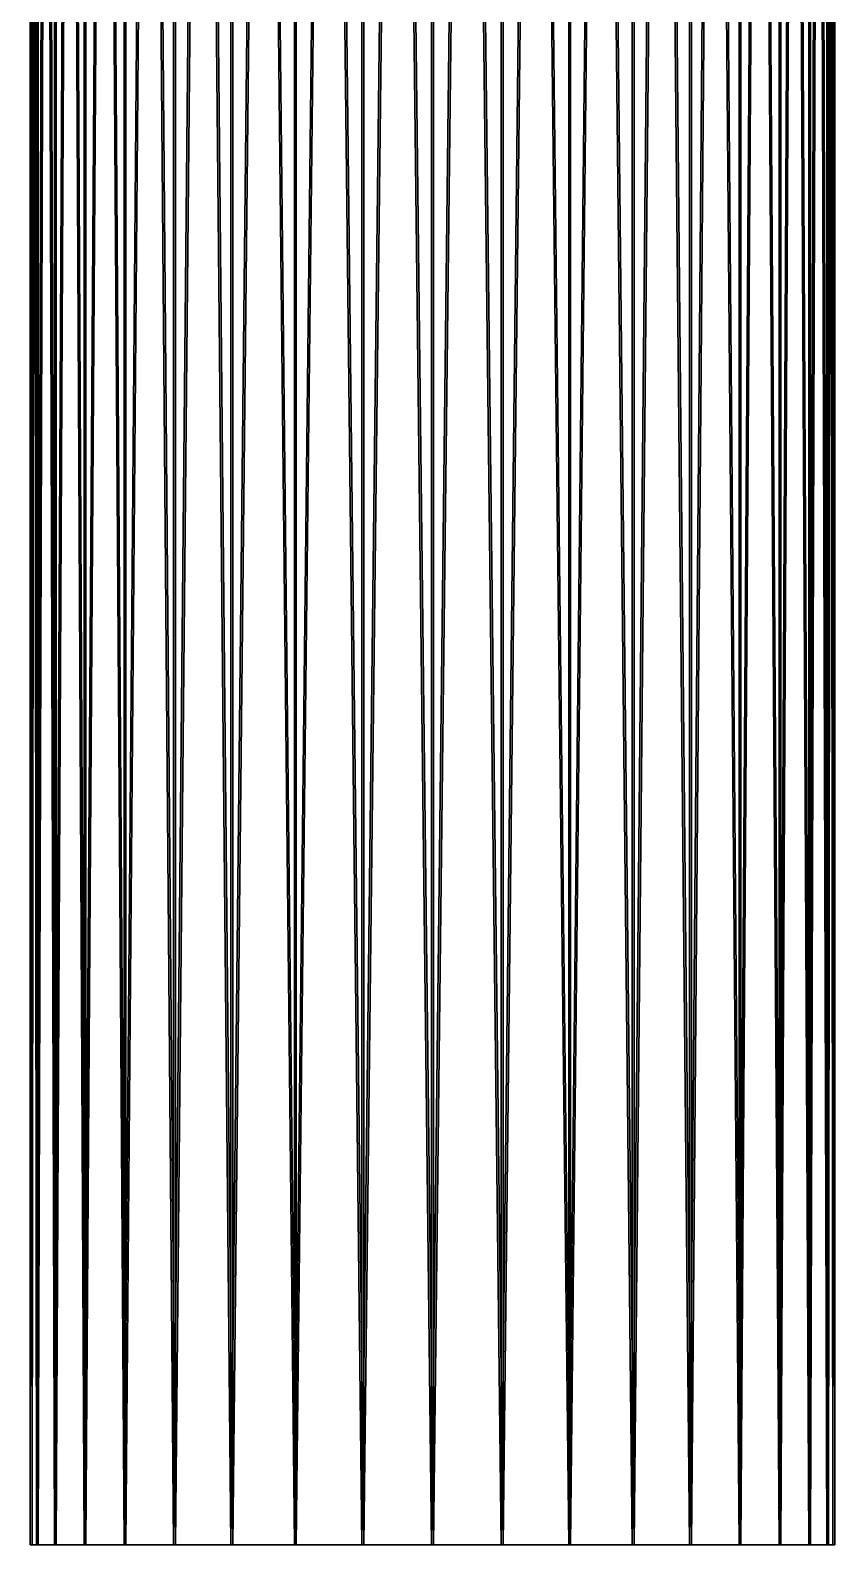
# Model space of a CAD drawing. Header units: metres. Extents: x -4.87 to 4.87, y -6.04 to 1.46.
# Drawn here: x -1.875 to -1.575, y -5.75 to -5.184 of the extents above; entities that cross this region are included whole.
import ezdxf

# ---------------------------------------------------------------- set-up
doc = ezdxf.new("R2010")
doc.units = ezdxf.units.M

msp = doc.modelspace()

# ---------------------------------------------------------------- linework, layer by layer
at = {"layer": 'Cylinder 10'}
for points in [[(-1.87473, -5.75, 0.51009), (-1.87474, -3.5, 0.51009), (-1.87246, -3.5, 0.53613)], [(-1.87246, -5.75, 0.48404), (-1.87474, -3.5, 0.51009), (-1.87473, -5.75, 0.51009)], [(-1.87246, -5.75, 0.48404), (-1.87246, -3.5, 0.48404), (-1.87474, -3.5, 0.51009)], [(-1.87473, -5.75, 0.51009), (-1.87246, -3.5, 0.53613), (-1.87246, -5.75, 0.53613)], [(-1.87246, -5.75, 0.53613), (-1.86569, -3.5, 0.56139), (-1.86569, -5.75, 0.56139)], [(-1.87246, -5.75, 0.53613), (-1.87246, -3.5, 0.53613), (-1.86569, -3.5, 0.56139)], [(-1.86569, -5.75, 0.45878), (-1.87246, -3.5, 0.48404), (-1.87246, -5.75, 0.48404)], [(-1.86569, -5.75, 0.45878), (-1.86569, -3.5, 0.45878), (-1.87246, -3.5, 0.48404)], [(-1.86569, -5.75, 0.56139), (-1.85464, -3.5, 0.58509), (-1.85464, -5.75, 0.58509)], [(-1.86569, -5.75, 0.56139), (-1.86569, -3.5, 0.56139), (-1.85464, -3.5, 0.58509)], [(-1.85464, -5.75, 0.43509), (-1.86569, -3.5, 0.45878), (-1.86569, -5.75, 0.45878)], [(-1.85464, -5.75, 0.43509), (-1.85464, -3.5, 0.43509), (-1.86569, -3.5, 0.45878)], [(-1.85464, -5.75, 0.58509), (-1.83964, -3.5, 0.60651), (-1.83964, -5.75, 0.6065)], [(-1.85464, -5.75, 0.58509), (-1.85464, -3.5, 0.58509), (-1.83964, -3.5, 0.60651)], [(-1.83964, -5.75, 0.41367), (-1.85464, -3.5, 0.43509), (-1.85464, -5.75, 0.43509)], [(-1.83964, -5.75, 0.41367), (-1.83964, -3.5, 0.41367), (-1.85464, -3.5, 0.43509)], [(-1.83964, -5.75, 0.6065), (-1.82115, -3.5, 0.62499), (-1.82115, -5.75, 0.62499)], [(-1.83964, -5.75, 0.6065), (-1.83964, -3.5, 0.60651), (-1.82115, -3.5, 0.62499)], [(-1.82115, -5.75, 0.39518), (-1.83964, -3.5, 0.41367), (-1.83964, -5.75, 0.41367)], [(-1.82115, -5.75, 0.39518), (-1.82115, -3.5, 0.39518), (-1.83964, -3.5, 0.41367)], [(-1.82115, -5.75, 0.62499), (-1.79974, -3.5, 0.63999), (-1.79973, -5.75, 0.63999)], [(-1.82115, -5.75, 0.62499), (-1.82115, -3.5, 0.62499), (-1.79974, -3.5, 0.63999)], [(-1.79973, -5.75, 0.38018), (-1.82115, -3.5, 0.39518), (-1.82115, -5.75, 0.39518)], [(-1.79973, -5.75, 0.38018), (-1.79974, -3.5, 0.38018), (-1.82115, -3.5, 0.39518)], [(-1.79973, -5.75, 0.63999), (-1.79974, -3.5, 0.63999), (-1.77604, -3.5, 0.65104)], [(-1.77604, -5.75, 0.36913), (-1.79974, -3.5, 0.38018), (-1.79973, -5.75, 0.38018)], [(-1.77604, -5.75, 0.36913), (-1.77604, -3.5, 0.36913), (-1.79974, -3.5, 0.38018)], [(-1.79973, -5.75, 0.63999), (-1.77604, -3.5, 0.65104), (-1.77604, -5.75, 0.65104)], [(-1.77604, -5.75, 0.65104), (-1.75078, -3.5, 0.65781), (-1.75078, -5.75, 0.65781)], [(-1.77604, -5.75, 0.65104), (-1.77604, -3.5, 0.65104), (-1.75078, -3.5, 0.65781)], [(-1.75078, -5.75, 0.36237), (-1.77604, -3.5, 0.36913), (-1.77604, -5.75, 0.36913)], [(-1.75078, -5.75, 0.36237), (-1.75078, -3.5, 0.36237), (-1.77604, -3.5, 0.36913)], [(-1.75078, -5.75, 0.65781), (-1.72474, -3.5, 0.66009), (-1.72473, -5.75, 0.66009)], [(-1.75078, -5.75, 0.65781), (-1.75078, -3.5, 0.65781), (-1.72474, -3.5, 0.66009)], [(-1.72473, -5.75, 0.36009), (-1.75078, -3.5, 0.36237), (-1.75078, -5.75, 0.36237)], [(-1.72473, -5.75, 0.36009), (-1.72474, -3.5, 0.36009), (-1.75078, -3.5, 0.36237)], [(-1.69869, -5.75, 0.36237), (-1.72474, -3.5, 0.36009), (-1.72473, -5.75, 0.36009)], [(-1.69869, -5.75, 0.36237), (-1.69869, -3.5, 0.36237), (-1.72474, -3.5, 0.36009)], [(-1.72473, -5.75, 0.66009), (-1.72474, -3.5, 0.66009), (-1.69869, -3.5, 0.65781)], [(-1.72473, -5.75, 0.66009), (-1.69869, -3.5, 0.65781), (-1.69869, -5.75, 0.65781)], [(-1.67343, -5.75, 0.36913), (-1.69869, -3.5, 0.36237), (-1.69869, -5.75, 0.36237)], [(-1.67343, -5.75, 0.36913), (-1.67343, -3.5, 0.36913), (-1.69869, -3.5, 0.36237)], [(-1.69869, -5.75, 0.65781), (-1.67343, -3.5, 0.65104), (-1.67343, -5.75, 0.65104)], [(-1.69869, -5.75, 0.65781), (-1.69869, -3.5, 0.65781), (-1.67343, -3.5, 0.65104)], [(-1.64973, -5.75, 0.38018), (-1.67343, -3.5, 0.36913), (-1.67343, -5.75, 0.36913)], [(-1.64973, -5.75, 0.38018), (-1.64974, -3.5, 0.38018), (-1.67343, -3.5, 0.36913)], [(-1.67343, -5.75, 0.65104), (-1.64974, -3.5, 0.63999), (-1.64973, -5.75, 0.63999)], [(-1.67343, -5.75, 0.65104), (-1.67343, -3.5, 0.65104), (-1.64974, -3.5, 0.63999)], [(-1.62832, -5.75, 0.39518), (-1.64974, -3.5, 0.38018), (-1.64973, -5.75, 0.38018)], [(-1.62832, -5.75, 0.39518), (-1.62832, -3.5, 0.39518), (-1.64974, -3.5, 0.38018)], [(-1.64973, -5.75, 0.63999), (-1.64974, -3.5, 0.63999), (-1.62832, -3.5, 0.62499)], [(-1.64973, -5.75, 0.63999), (-1.62832, -3.5, 0.62499), (-1.62832, -5.75, 0.62499)], [(-1.60983, -5.75, 0.41367), (-1.62832, -3.5, 0.39518), (-1.62832, -5.75, 0.39518)], [(-1.60983, -5.75, 0.41367), (-1.60983, -3.5, 0.41367), (-1.62832, -3.5, 0.39518)], [(-1.62832, -5.75, 0.62499), (-1.60983, -3.5, 0.60651), (-1.60983, -5.75, 0.6065)], [(-1.62832, -5.75, 0.62499), (-1.62832, -3.5, 0.62499), (-1.60983, -3.5, 0.60651)], [(-1.59483, -5.75, 0.43509), (-1.60983, -3.5, 0.41367), (-1.60983, -5.75, 0.41367)], [(-1.59483, -5.75, 0.43509), (-1.59483, -3.5, 0.43509), (-1.60983, -3.5, 0.41367)], [(-1.60983, -5.75, 0.6065), (-1.59483, -3.5, 0.58509), (-1.59483, -5.75, 0.58509)], [(-1.60983, -5.75, 0.6065), (-1.60983, -3.5, 0.60651), (-1.59483, -3.5, 0.58509)], [(-1.58378, -5.75, 0.45878), (-1.59483, -3.5, 0.43509), (-1.59483, -5.75, 0.43509)], [(-1.58378, -5.75, 0.45878), (-1.58378, -3.5, 0.45878), (-1.59483, -3.5, 0.43509)], [(-1.59483, -5.75, 0.58509), (-1.58378, -3.5, 0.56139), (-1.58378, -5.75, 0.56139)], [(-1.59483, -5.75, 0.58509), (-1.59483, -3.5, 0.58509), (-1.58378, -3.5, 0.56139)], [(-1.57701, -5.75, 0.48404), (-1.58378, -3.5, 0.45878), (-1.58378, -5.75, 0.45878)], [(-1.57701, -5.75, 0.48404), (-1.57701, -3.5, 0.48404), (-1.58378, -3.5, 0.45878)], [(-1.58378, -5.75, 0.56139), (-1.57701, -3.5, 0.53613), (-1.57701, -5.75, 0.53613)], [(-1.58378, -5.75, 0.56139), (-1.58378, -3.5, 0.56139), (-1.57701, -3.5, 0.53613)], [(-1.57473, -5.75, 0.51009), (-1.57701, -3.5, 0.48404), (-1.57701, -5.75, 0.48404)], [(-1.57473, -5.75, 0.51009), (-1.57474, -3.5, 0.51009), (-1.57701, -3.5, 0.48404)], [(-1.57701, -5.75, 0.53613), (-1.57474, -3.5, 0.51009), (-1.57473, -5.75, 0.51009)], [(-1.57701, -5.75, 0.53613), (-1.57701, -3.5, 0.53613), (-1.57474, -3.5, 0.51009)], [(-1.72473, -5.75, 0.51009), (-1.87473, -5.75, 0.51009), (-1.87246, -5.75, 0.53613)], [(-1.87473, -5.75, 0.51009), (-1.87246, -5.75, 0.53613), (-1.87246, -5.75, 0.53613)], [(-1.87473, -5.75, 0.51009), (-1.87473, -5.75, 0.51009), (-1.87246, -5.75, 0.53613)], [(-1.72473, -5.75, 0.51009), (-1.87473, -5.75, 0.51009), (-1.72473, -5.75, 0.51009)], [(-1.72473, -5.75, 0.51009), (-1.87246, -5.75, 0.48404), (-1.87473, -5.75, 0.51009)], [(-1.87246, -5.75, 0.48404), (-1.87473, -5.75, 0.51009), (-1.87473, -5.75, 0.51009)], [(-1.87246, -5.75, 0.48404), (-1.87246, -5.75, 0.48404), (-1.87473, -5.75, 0.51009)], [(-1.72473, -5.75, 0.51009), (-1.87246, -5.75, 0.53613), (-1.86569, -5.75, 0.56139)], [(-1.87246, -5.75, 0.53613), (-1.86569, -5.75, 0.56139), (-1.86569, -5.75, 0.56139)], [(-1.87246, -5.75, 0.53613), (-1.87246, -5.75, 0.53613), (-1.86569, -5.75, 0.56139)], [(-1.72473, -5.75, 0.51009), (-1.87246, -5.75, 0.53613), (-1.72473, -5.75, 0.51009)], [(-1.72473, -5.75, 0.51009), (-1.87246, -5.75, 0.48404), (-1.72473, -5.75, 0.51009)], [(-1.72473, -5.75, 0.51009), (-1.86569, -5.75, 0.45878), (-1.87246, -5.75, 0.48404)], [(-1.86569, -5.75, 0.45878), (-1.87246, -5.75, 0.48404), (-1.87246, -5.75, 0.48404)], [(-1.86569, -5.75, 0.45878), (-1.86569, -5.75, 0.45878), (-1.87246, -5.75, 0.48404)], [(-1.72473, -5.75, 0.51009), (-1.86569, -5.75, 0.56139), (-1.85464, -5.75, 0.58509)], [(-1.86569, -5.75, 0.56139), (-1.85464, -5.75, 0.58509), (-1.85464, -5.75, 0.58509)], [(-1.86569, -5.75, 0.56139), (-1.86569, -5.75, 0.56139), (-1.85464, -5.75, 0.58509)], [(-1.72473, -5.75, 0.51009), (-1.86569, -5.75, 0.56139), (-1.72473, -5.75, 0.51009)], [(-1.72473, -5.75, 0.51009), (-1.86569, -5.75, 0.45878), (-1.72473, -5.75, 0.51009)], [(-1.72473, -5.75, 0.51009), (-1.85464, -5.75, 0.43509), (-1.86569, -5.75, 0.45878)], [(-1.85464, -5.75, 0.43509), (-1.86569, -5.75, 0.45878), (-1.86569, -5.75, 0.45878)], [(-1.85464, -5.75, 0.43509), (-1.85464, -5.75, 0.43509), (-1.86569, -5.75, 0.45878)], [(-1.72473, -5.75, 0.51009), (-1.85464, -5.75, 0.58509), (-1.83964, -5.75, 0.6065)], [(-1.85464, -5.75, 0.58509), (-1.83964, -5.75, 0.6065), (-1.83964, -5.75, 0.6065)], [(-1.85464, -5.75, 0.58509), (-1.85464, -5.75, 0.58509), (-1.83964, -5.75, 0.6065)], [(-1.72473, -5.75, 0.51009), (-1.85464, -5.75, 0.58509), (-1.72473, -5.75, 0.51009)], [(-1.72473, -5.75, 0.51009), (-1.85464, -5.75, 0.43509), (-1.72473, -5.75, 0.51009)], [(-1.72473, -5.75, 0.51009), (-1.83964, -5.75, 0.41367), (-1.85464, -5.75, 0.43509)], [(-1.83964, -5.75, 0.41367), (-1.85464, -5.75, 0.43509), (-1.85464, -5.75, 0.43509)], [(-1.83964, -5.75, 0.41367), (-1.83964, -5.75, 0.41367), (-1.85464, -5.75, 0.43509)], [(-1.72473, -5.75, 0.51009), (-1.83964, -5.75, 0.6065), (-1.82115, -5.75, 0.62499)], [(-1.83964, -5.75, 0.6065), (-1.82115, -5.75, 0.62499), (-1.82115, -5.75, 0.62499)], [(-1.83964, -5.75, 0.6065), (-1.83964, -5.75, 0.6065), (-1.82115, -5.75, 0.62499)], [(-1.72473, -5.75, 0.51009), (-1.83964, -5.75, 0.6065), (-1.72473, -5.75, 0.51009)], [(-1.72473, -5.75, 0.51009), (-1.83964, -5.75, 0.41367), (-1.72473, -5.75, 0.51009)], [(-1.72473, -5.75, 0.51009), (-1.82115, -5.75, 0.39518), (-1.83964, -5.75, 0.41367)], [(-1.82115, -5.75, 0.39518), (-1.83964, -5.75, 0.41367), (-1.83964, -5.75, 0.41367)], [(-1.82115, -5.75, 0.39518), (-1.82115, -5.75, 0.39518), (-1.83964, -5.75, 0.41367)], [(-1.72473, -5.75, 0.51009), (-1.82115, -5.75, 0.62499), (-1.79973, -5.75, 0.63999)], [(-1.82115, -5.75, 0.62499), (-1.79973, -5.75, 0.63999), (-1.79973, -5.75, 0.63999)], [(-1.82115, -5.75, 0.62499), (-1.82115, -5.75, 0.62499), (-1.79973, -5.75, 0.63999)], [(-1.72473, -5.75, 0.51009), (-1.82115, -5.75, 0.62499), (-1.72473, -5.75, 0.51009)], [(-1.72473, -5.75, 0.51009), (-1.82115, -5.75, 0.39518), (-1.72473, -5.75, 0.51009)], [(-1.72473, -5.75, 0.51009), (-1.79973, -5.75, 0.38018), (-1.82115, -5.75, 0.39518)], [(-1.79973, -5.75, 0.38018), (-1.82115, -5.75, 0.39518), (-1.82115, -5.75, 0.39518)], [(-1.79973, -5.75, 0.38018), (-1.79973, -5.75, 0.38018), (-1.82115, -5.75, 0.39518)], [(-1.72473, -5.75, 0.51009), (-1.79973, -5.75, 0.63999), (-1.77604, -5.75, 0.65104)], [(-1.79973, -5.75, 0.63999), (-1.77604, -5.75, 0.65104), (-1.77604, -5.75, 0.65104)], [(-1.79973, -5.75, 0.63999), (-1.79973, -5.75, 0.63999), (-1.77604, -5.75, 0.65104)], [(-1.72473, -5.75, 0.51009), (-1.79973, -5.75, 0.63999), (-1.72473, -5.75, 0.51009)], [(-1.72473, -5.75, 0.51009), (-1.79973, -5.75, 0.38018), (-1.72473, -5.75, 0.51009)], [(-1.72473, -5.75, 0.51009), (-1.77604, -5.75, 0.36913), (-1.79973, -5.75, 0.38018)], [(-1.77604, -5.75, 0.36913), (-1.79973, -5.75, 0.38018), (-1.79973, -5.75, 0.38018)], [(-1.77604, -5.75, 0.36913), (-1.77604, -5.75, 0.36913), (-1.79973, -5.75, 0.38018)], [(-1.72473, -5.75, 0.51009), (-1.77604, -5.75, 0.65104), (-1.75078, -5.75, 0.65781)], [(-1.77604, -5.75, 0.65104), (-1.75078, -5.75, 0.65781), (-1.75078, -5.75, 0.65781)], [(-1.77604, -5.75, 0.65104), (-1.77604, -5.75, 0.65104), (-1.75078, -5.75, 0.65781)], [(-1.72473, -5.75, 0.51009), (-1.77604, -5.75, 0.65104), (-1.72473, -5.75, 0.51009)], [(-1.72473, -5.75, 0.51009), (-1.77604, -5.75, 0.36913), (-1.72473, -5.75, 0.51009)], [(-1.72473, -5.75, 0.51009), (-1.75078, -5.75, 0.36237), (-1.77604, -5.75, 0.36913)], [(-1.75078, -5.75, 0.36237), (-1.77604, -5.75, 0.36913), (-1.77604, -5.75, 0.36913)], [(-1.75078, -5.75, 0.36237), (-1.75078, -5.75, 0.36237), (-1.77604, -5.75, 0.36913)], [(-1.72473, -5.75, 0.51009), (-1.75078, -5.75, 0.65781), (-1.72473, -5.75, 0.66009)], [(-1.75078, -5.75, 0.65781), (-1.72473, -5.75, 0.66009), (-1.72473, -5.75, 0.66009)], [(-1.75078, -5.75, 0.65781), (-1.75078, -5.75, 0.65781), (-1.72473, -5.75, 0.66009)], [(-1.72473, -5.75, 0.51009), (-1.75078, -5.75, 0.65781), (-1.72473, -5.75, 0.51009)], [(-1.72473, -5.75, 0.51009), (-1.75078, -5.75, 0.36237), (-1.72473, -5.75, 0.51009)], [(-1.72473, -5.75, 0.51009), (-1.72473, -5.75, 0.36009), (-1.75078, -5.75, 0.36237)], [(-1.72473, -5.75, 0.36009), (-1.75078, -5.75, 0.36237), (-1.75078, -5.75, 0.36237)], [(-1.72473, -5.75, 0.36009), (-1.72473, -5.75, 0.36009), (-1.75078, -5.75, 0.36237)], [(-1.72473, -5.75, 0.51009), (-1.72473, -5.75, 0.66009), (-1.72473, -5.75, 0.51009)], [(-1.72473, -5.75, 0.51009), (-1.72473, -5.75, 0.36009), (-1.72473, -5.75, 0.51009)], [(-1.72473, -5.75, 0.51009), (-1.69869, -5.75, 0.36237), (-1.72473, -5.75, 0.36009)], [(-1.69869, -5.75, 0.36237), (-1.72473, -5.75, 0.36009), (-1.72473, -5.75, 0.36009)], [(-1.69869, -5.75, 0.36237), (-1.69869, -5.75, 0.36237), (-1.72473, -5.75, 0.36009)], [(-1.72473, -5.75, 0.51009), (-1.69869, -5.75, 0.36237), (-1.72473, -5.75, 0.51009)], [(-1.72473, -5.75, 0.51009), (-1.67343, -5.75, 0.36913), (-1.69869, -5.75, 0.36237)], [(-1.72473, -5.75, 0.51009), (-1.67343, -5.75, 0.36913), (-1.72473, -5.75, 0.51009)], [(-1.72473, -5.75, 0.51009), (-1.64973, -5.75, 0.38018), (-1.67343, -5.75, 0.36913)], [(-1.72473, -5.75, 0.51009), (-1.64973, -5.75, 0.38018), (-1.72473, -5.75, 0.51009)], [(-1.72473, -5.75, 0.51009), (-1.62832, -5.75, 0.39518), (-1.64973, -5.75, 0.38018)], [(-1.72473, -5.75, 0.51009), (-1.62832, -5.75, 0.39518), (-1.72473, -5.75, 0.51009)], [(-1.72473, -5.75, 0.51009), (-1.60983, -5.75, 0.41367), (-1.62832, -5.75, 0.39518)], [(-1.72473, -5.75, 0.51009), (-1.60983, -5.75, 0.41367), (-1.72473, -5.75, 0.51009)], [(-1.72473, -5.75, 0.51009), (-1.59483, -5.75, 0.43509), (-1.60983, -5.75, 0.41367)], [(-1.72473, -5.75, 0.51009), (-1.59483, -5.75, 0.43509), (-1.72473, -5.75, 0.51009)], [(-1.72473, -5.75, 0.51009), (-1.58378, -5.75, 0.45878), (-1.59483, -5.75, 0.43509)], [(-1.72473, -5.75, 0.51009), (-1.58378, -5.75, 0.45878), (-1.72473, -5.75, 0.51009)], [(-1.72473, -5.75, 0.51009), (-1.57701, -5.75, 0.48404), (-1.58378, -5.75, 0.45878)], [(-1.72473, -5.75, 0.51009), (-1.57701, -5.75, 0.48404), (-1.72473, -5.75, 0.51009)], [(-1.72473, -5.75, 0.51009), (-1.57473, -5.75, 0.51009), (-1.57701, -5.75, 0.48404)], [(-1.72473, -5.75, 0.51009), (-1.57473, -5.75, 0.51009), (-1.72473, -5.75, 0.51009)], [(-1.72473, -5.75, 0.51009), (-1.57701, -5.75, 0.53613), (-1.57473, -5.75, 0.51009)], [(-1.72473, -5.75, 0.51009), (-1.57701, -5.75, 0.53613), (-1.72473, -5.75, 0.51009)], [(-1.72473, -5.75, 0.51009), (-1.58378, -5.75, 0.56139), (-1.57701, -5.75, 0.53613)], [(-1.72473, -5.75, 0.51009), (-1.58378, -5.75, 0.56139), (-1.72473, -5.75, 0.51009)], [(-1.72473, -5.75, 0.51009), (-1.59483, -5.75, 0.58509), (-1.58378, -5.75, 0.56139)], [(-1.72473, -5.75, 0.51009), (-1.59483, -5.75, 0.58509), (-1.72473, -5.75, 0.51009)], [(-1.72473, -5.75, 0.51009), (-1.60983, -5.75, 0.6065), (-1.59483, -5.75, 0.58509)], [(-1.72473, -5.75, 0.51009), (-1.60983, -5.75, 0.6065), (-1.72473, -5.75, 0.51009)], [(-1.72473, -5.75, 0.51009), (-1.62832, -5.75, 0.62499), (-1.60983, -5.75, 0.6065)], [(-1.72473, -5.75, 0.51009), (-1.62832, -5.75, 0.62499), (-1.72473, -5.75, 0.51009)], [(-1.72473, -5.75, 0.51009), (-1.64973, -5.75, 0.63999), (-1.62832, -5.75, 0.62499)], [(-1.72473, -5.75, 0.51009), (-1.64973, -5.75, 0.63999), (-1.72473, -5.75, 0.51009)], [(-1.72473, -5.75, 0.51009), (-1.67343, -5.75, 0.65104), (-1.64973, -5.75, 0.63999)], [(-1.72473, -5.75, 0.51009), (-1.67343, -5.75, 0.65104), (-1.72473, -5.75, 0.51009)], [(-1.72473, -5.75, 0.51009), (-1.69869, -5.75, 0.65781), (-1.67343, -5.75, 0.65104)], [(-1.72473, -5.75, 0.51009), (-1.69869, -5.75, 0.65781), (-1.72473, -5.75, 0.51009)], [(-1.72473, -5.75, 0.51009), (-1.72473, -5.75, 0.66009), (-1.69869, -5.75, 0.65781)], [(-1.72473, -5.75, 0.66009), (-1.69869, -5.75, 0.65781), (-1.69869, -5.75, 0.65781)], [(-1.72473, -5.75, 0.66009), (-1.72473, -5.75, 0.66009), (-1.69869, -5.75, 0.65781)], [(-1.67343, -5.75, 0.36913), (-1.69869, -5.75, 0.36237), (-1.69869, -5.75, 0.36237)], [(-1.67343, -5.75, 0.36913), (-1.67343, -5.75, 0.36913), (-1.69869, -5.75, 0.36237)], [(-1.69869, -5.75, 0.65781), (-1.67343, -5.75, 0.65104), (-1.67343, -5.75, 0.65104)], [(-1.69869, -5.75, 0.65781), (-1.69869, -5.75, 0.65781), (-1.67343, -5.75, 0.65104)], [(-1.64973, -5.75, 0.38018), (-1.67343, -5.75, 0.36913), (-1.67343, -5.75, 0.36913)], [(-1.64973, -5.75, 0.38018), (-1.64973, -5.75, 0.38018), (-1.67343, -5.75, 0.36913)], [(-1.67343, -5.75, 0.65104), (-1.64973, -5.75, 0.63999), (-1.64973, -5.75, 0.63999)], [(-1.67343, -5.75, 0.65104), (-1.67343, -5.75, 0.65104), (-1.64973, -5.75, 0.63999)], [(-1.62832, -5.75, 0.39518), (-1.64973, -5.75, 0.38018), (-1.64973, -5.75, 0.38018)], [(-1.62832, -5.75, 0.39518), (-1.62832, -5.75, 0.39518), (-1.64973, -5.75, 0.38018)], [(-1.64973, -5.75, 0.63999), (-1.62832, -5.75, 0.62499), (-1.62832, -5.75, 0.62499)], [(-1.64973, -5.75, 0.63999), (-1.64973, -5.75, 0.63999), (-1.62832, -5.75, 0.62499)], [(-1.60983, -5.75, 0.41367), (-1.62832, -5.75, 0.39518), (-1.62832, -5.75, 0.39518)], [(-1.60983, -5.75, 0.41367), (-1.60983, -5.75, 0.41367), (-1.62832, -5.75, 0.39518)], [(-1.62832, -5.75, 0.62499), (-1.60983, -5.75, 0.6065), (-1.60983, -5.75, 0.6065)], [(-1.62832, -5.75, 0.62499), (-1.62832, -5.75, 0.62499), (-1.60983, -5.75, 0.6065)], [(-1.59483, -5.75, 0.43509), (-1.60983, -5.75, 0.41367), (-1.60983, -5.75, 0.41367)], [(-1.59483, -5.75, 0.43509), (-1.59483, -5.75, 0.43509), (-1.60983, -5.75, 0.41367)], [(-1.60983, -5.75, 0.6065), (-1.59483, -5.75, 0.58509), (-1.59483, -5.75, 0.58509)], [(-1.60983, -5.75, 0.6065), (-1.60983, -5.75, 0.6065), (-1.59483, -5.75, 0.58509)], [(-1.58378, -5.75, 0.45878), (-1.59483, -5.75, 0.43509), (-1.59483, -5.75, 0.43509)], [(-1.58378, -5.75, 0.45878), (-1.58378, -5.75, 0.45878), (-1.59483, -5.75, 0.43509)], [(-1.59483, -5.75, 0.58509), (-1.58378, -5.75, 0.56139), (-1.58378, -5.75, 0.56139)], [(-1.59483, -5.75, 0.58509), (-1.59483, -5.75, 0.58509), (-1.58378, -5.75, 0.56139)], [(-1.57701, -5.75, 0.48404), (-1.58378, -5.75, 0.45878), (-1.58378, -5.75, 0.45878)], [(-1.57701, -5.75, 0.48404), (-1.57701, -5.75, 0.48404), (-1.58378, -5.75, 0.45878)], [(-1.58378, -5.75, 0.56139), (-1.57701, -5.75, 0.53613), (-1.57701, -5.75, 0.53613)], [(-1.58378, -5.75, 0.56139), (-1.58378, -5.75, 0.56139), (-1.57701, -5.75, 0.53613)], [(-1.57473, -5.75, 0.51009), (-1.57701, -5.75, 0.48404), (-1.57701, -5.75, 0.48404)], [(-1.57473, -5.75, 0.51009), (-1.57473, -5.75, 0.51009), (-1.57701, -5.75, 0.48404)], [(-1.57701, -5.75, 0.53613), (-1.57473, -5.75, 0.51009), (-1.57473, -5.75, 0.51009)], [(-1.57701, -5.75, 0.53613), (-1.57701, -5.75, 0.53613), (-1.57473, -5.75, 0.51009)]]:
    msp.add_3dface(points, dxfattribs=at)
at = {"layer": 'Cylinder 5'}
for points in [[(-1.8754, -5.75, 0.8856), (-1.87312, -3.5, 0.91164), (-1.87312, -5.75, 0.91164)], [(-1.8754, -5.75, 0.8856), (-1.8754, -3.5, 0.8856), (-1.87312, -3.5, 0.91164)], [(-1.87312, -5.75, 0.85955), (-1.8754, -3.5, 0.8856), (-1.8754, -5.75, 0.8856)], [(-1.87312, -5.75, 0.85955), (-1.87312, -3.5, 0.85955), (-1.8754, -3.5, 0.8856)], [(-1.87312, -5.75, 0.91164), (-1.86636, -3.5, 0.9369), (-1.86635, -5.75, 0.9369)], [(-1.87312, -5.75, 0.91164), (-1.87312, -3.5, 0.91164), (-1.86636, -3.5, 0.9369)], [(-1.86635, -5.75, 0.83429), (-1.87312, -3.5, 0.85955), (-1.87312, -5.75, 0.85955)], [(-1.86635, -5.75, 0.83429), (-1.86636, -3.5, 0.83429), (-1.87312, -3.5, 0.85955)], [(-1.86635, -5.75, 0.9369), (-1.86636, -3.5, 0.9369), (-1.85531, -3.5, 0.9606)], [(-1.8553, -5.75, 0.8106), (-1.86636, -3.5, 0.83429), (-1.86635, -5.75, 0.83429)], [(-1.8553, -5.75, 0.8106), (-1.85531, -3.5, 0.8106), (-1.86636, -3.5, 0.83429)], [(-1.86635, -5.75, 0.9369), (-1.85531, -3.5, 0.9606), (-1.8553, -5.75, 0.9606)], [(-1.8553, -5.75, 0.9606), (-1.85531, -3.5, 0.9606), (-1.84031, -3.5, 0.98201)], [(-1.84031, -5.75, 0.78918), (-1.85531, -3.5, 0.8106), (-1.8553, -5.75, 0.8106)], [(-1.84031, -5.75, 0.78918), (-1.84031, -3.5, 0.78918), (-1.85531, -3.5, 0.8106)], [(-1.8553, -5.75, 0.9606), (-1.84031, -3.5, 0.98201), (-1.84031, -5.75, 0.98201)], [(-1.84031, -5.75, 0.98201), (-1.82182, -3.5, 1.0005), (-1.82182, -5.75, 1.0005)], [(-1.84031, -5.75, 0.98201), (-1.84031, -3.5, 0.98201), (-1.82182, -3.5, 1.0005)], [(-1.82182, -5.75, 0.77069), (-1.84031, -3.5, 0.78918), (-1.84031, -5.75, 0.78918)], [(-1.82182, -5.75, 0.77069), (-1.82182, -3.5, 0.77069), (-1.84031, -3.5, 0.78918)], [(-1.82182, -5.75, 1.0005), (-1.8004, -3.5, 1.0155), (-1.8004, -5.75, 1.0155)], [(-1.82182, -5.75, 1.0005), (-1.82182, -3.5, 1.0005), (-1.8004, -3.5, 1.0155)], [(-1.8004, -5.75, 0.75569), (-1.82182, -3.5, 0.77069), (-1.82182, -5.75, 0.77069)], [(-1.8004, -5.75, 0.75569), (-1.8004, -3.5, 0.75569), (-1.82182, -3.5, 0.77069)], [(-1.8004, -5.75, 1.0155), (-1.77671, -3.5, 1.02655), (-1.7767, -5.75, 1.02655)], [(-1.8004, -5.75, 1.0155), (-1.8004, -3.5, 1.0155), (-1.77671, -3.5, 1.02655)], [(-1.7767, -5.75, 0.74464), (-1.8004, -3.5, 0.75569), (-1.8004, -5.75, 0.75569)], [(-1.7767, -5.75, 0.74464), (-1.77671, -3.5, 0.74464), (-1.8004, -3.5, 0.75569)], [(-1.7767, -5.75, 1.02655), (-1.77671, -3.5, 1.02655), (-1.75145, -3.5, 1.03332)], [(-1.75145, -5.75, 0.73787), (-1.77671, -3.5, 0.74464), (-1.7767, -5.75, 0.74464)], [(-1.75145, -5.75, 0.73787), (-1.75145, -3.5, 0.73787), (-1.77671, -3.5, 0.74464)], [(-1.7767, -5.75, 1.02655), (-1.75145, -3.5, 1.03332), (-1.75145, -5.75, 1.03332)], [(-1.75145, -5.75, 1.03332), (-1.7254, -3.5, 1.0356), (-1.7254, -5.75, 1.0356)], [(-1.75145, -5.75, 1.03332), (-1.75145, -3.5, 1.03332), (-1.7254, -3.5, 1.0356)], [(-1.7254, -5.75, 0.7356), (-1.75145, -3.5, 0.73787), (-1.75145, -5.75, 0.73787)], [(-1.7254, -5.75, 0.7356), (-1.7254, -3.5, 0.7356), (-1.75145, -3.5, 0.73787)], [(-1.69935, -5.75, 0.73787), (-1.7254, -3.5, 0.7356), (-1.7254, -5.75, 0.7356)], [(-1.69935, -5.75, 0.73787), (-1.69936, -3.5, 0.73787), (-1.7254, -3.5, 0.7356)], [(-1.7254, -5.75, 1.0356), (-1.69936, -3.5, 1.03332), (-1.69935, -5.75, 1.03332)], [(-1.7254, -5.75, 1.0356), (-1.7254, -3.5, 1.0356), (-1.69936, -3.5, 1.03332)], [(-1.6741, -5.75, 0.74464), (-1.69936, -3.5, 0.73787), (-1.69935, -5.75, 0.73787)], [(-1.6741, -5.75, 0.74464), (-1.6741, -3.5, 0.74464), (-1.69936, -3.5, 0.73787)], [(-1.69935, -5.75, 1.03332), (-1.69936, -3.5, 1.03332), (-1.6741, -3.5, 1.02655)], [(-1.69935, -5.75, 1.03332), (-1.6741, -3.5, 1.02655), (-1.6741, -5.75, 1.02655)], [(-1.6504, -5.75, 0.75569), (-1.6741, -3.5, 0.74464), (-1.6741, -5.75, 0.74464)], [(-1.6504, -5.75, 0.75569), (-1.6504, -3.5, 0.75569), (-1.6741, -3.5, 0.74464)], [(-1.6741, -5.75, 1.02655), (-1.6504, -3.5, 1.0155), (-1.6504, -5.75, 1.0155)], [(-1.6741, -5.75, 1.02655), (-1.6741, -3.5, 1.02655), (-1.6504, -3.5, 1.0155)], [(-1.62898, -5.75, 0.77069), (-1.6504, -3.5, 0.75569), (-1.6504, -5.75, 0.75569)], [(-1.62898, -5.75, 0.77069), (-1.62898, -3.5, 0.77069), (-1.6504, -3.5, 0.75569)], [(-1.6504, -5.75, 1.0155), (-1.62898, -3.5, 1.0005), (-1.62898, -5.75, 1.0005)], [(-1.6504, -5.75, 1.0155), (-1.6504, -3.5, 1.0155), (-1.62898, -3.5, 1.0005)], [(-1.61049, -5.75, 0.78918), (-1.62898, -3.5, 0.77069), (-1.62898, -5.75, 0.77069)], [(-1.61049, -5.75, 0.78918), (-1.6105, -3.5, 0.78918), (-1.62898, -3.5, 0.77069)], [(-1.62898, -5.75, 1.0005), (-1.6105, -3.5, 0.98201), (-1.61049, -5.75, 0.98201)], [(-1.62898, -5.75, 1.0005), (-1.62898, -3.5, 1.0005), (-1.6105, -3.5, 0.98201)], [(-1.5955, -5.75, 0.8106), (-1.6105, -3.5, 0.78918), (-1.61049, -5.75, 0.78918)], [(-1.5955, -5.75, 0.8106), (-1.5955, -3.5, 0.8106), (-1.6105, -3.5, 0.78918)], [(-1.61049, -5.75, 0.98201), (-1.6105, -3.5, 0.98201), (-1.5955, -3.5, 0.9606)], [(-1.61049, -5.75, 0.98201), (-1.5955, -3.5, 0.9606), (-1.5955, -5.75, 0.9606)], [(-1.58445, -5.75, 0.83429), (-1.5955, -3.5, 0.8106), (-1.5955, -5.75, 0.8106)], [(-1.58445, -5.75, 0.83429), (-1.58445, -3.5, 0.83429), (-1.5955, -3.5, 0.8106)], [(-1.5955, -5.75, 0.9606), (-1.58445, -3.5, 0.9369), (-1.58445, -5.75, 0.9369)], [(-1.5955, -5.75, 0.9606), (-1.5955, -3.5, 0.9606), (-1.58445, -3.5, 0.9369)], [(-1.57768, -5.75, 0.85955), (-1.58445, -3.5, 0.83429), (-1.58445, -5.75, 0.83429)], [(-1.57768, -5.75, 0.85955), (-1.57768, -3.5, 0.85955), (-1.58445, -3.5, 0.83429)], [(-1.58445, -5.75, 0.9369), (-1.57768, -3.5, 0.91164), (-1.57768, -5.75, 0.91164)], [(-1.58445, -5.75, 0.9369), (-1.58445, -3.5, 0.9369), (-1.57768, -3.5, 0.91164)], [(-1.5754, -5.75, 0.8856), (-1.57768, -3.5, 0.85955), (-1.57768, -5.75, 0.85955)], [(-1.5754, -5.75, 0.8856), (-1.5754, -3.5, 0.8856), (-1.57768, -3.5, 0.85955)], [(-1.57768, -5.75, 0.91164), (-1.5754, -3.5, 0.8856), (-1.5754, -5.75, 0.8856)], [(-1.57768, -5.75, 0.91164), (-1.57768, -3.5, 0.91164), (-1.5754, -3.5, 0.8856)], [(-1.7254, -5.75, 0.8856), (-1.8754, -5.75, 0.8856), (-1.87312, -5.75, 0.91164)], [(-1.8754, -5.75, 0.8856), (-1.87312, -5.75, 0.91164), (-1.87312, -5.75, 0.91164)], [(-1.8754, -5.75, 0.8856), (-1.8754, -5.75, 0.8856), (-1.87312, -5.75, 0.91164)], [(-1.7254, -5.75, 0.8856), (-1.8754, -5.75, 0.8856), (-1.7254, -5.75, 0.8856)], [(-1.7254, -5.75, 0.8856), (-1.87312, -5.75, 0.85955), (-1.8754, -5.75, 0.8856)], [(-1.87312, -5.75, 0.85955), (-1.8754, -5.75, 0.8856), (-1.8754, -5.75, 0.8856)], [(-1.87312, -5.75, 0.85955), (-1.87312, -5.75, 0.85955), (-1.8754, -5.75, 0.8856)], [(-1.7254, -5.75, 0.8856), (-1.87312, -5.75, 0.91164), (-1.86635, -5.75, 0.9369)], [(-1.87312, -5.75, 0.91164), (-1.86635, -5.75, 0.9369), (-1.86635, -5.75, 0.9369)], [(-1.87312, -5.75, 0.91164), (-1.87312, -5.75, 0.91164), (-1.86635, -5.75, 0.9369)], [(-1.7254, -5.75, 0.8856), (-1.87312, -5.75, 0.91164), (-1.7254, -5.75, 0.8856)], [(-1.7254, -5.75, 0.8856), (-1.87312, -5.75, 0.85955), (-1.7254, -5.75, 0.8856)], [(-1.7254, -5.75, 0.8856), (-1.86635, -5.75, 0.83429), (-1.87312, -5.75, 0.85955)], [(-1.86635, -5.75, 0.83429), (-1.87312, -5.75, 0.85955), (-1.87312, -5.75, 0.85955)], [(-1.86635, -5.75, 0.83429), (-1.86635, -5.75, 0.83429), (-1.87312, -5.75, 0.85955)], [(-1.7254, -5.75, 0.8856), (-1.86635, -5.75, 0.9369), (-1.8553, -5.75, 0.9606)], [(-1.86635, -5.75, 0.9369), (-1.8553, -5.75, 0.9606), (-1.8553, -5.75, 0.9606)], [(-1.86635, -5.75, 0.9369), (-1.86635, -5.75, 0.9369), (-1.8553, -5.75, 0.9606)], [(-1.7254, -5.75, 0.8856), (-1.86635, -5.75, 0.9369), (-1.7254, -5.75, 0.8856)], [(-1.7254, -5.75, 0.8856), (-1.86635, -5.75, 0.83429), (-1.7254, -5.75, 0.8856)], [(-1.7254, -5.75, 0.8856), (-1.8553, -5.75, 0.8106), (-1.86635, -5.75, 0.83429)], [(-1.8553, -5.75, 0.8106), (-1.86635, -5.75, 0.83429), (-1.86635, -5.75, 0.83429)], [(-1.8553, -5.75, 0.8106), (-1.8553, -5.75, 0.8106), (-1.86635, -5.75, 0.83429)], [(-1.7254, -5.75, 0.8856), (-1.8553, -5.75, 0.9606), (-1.84031, -5.75, 0.98201)], [(-1.8553, -5.75, 0.9606), (-1.84031, -5.75, 0.98201), (-1.84031, -5.75, 0.98201)], [(-1.8553, -5.75, 0.9606), (-1.8553, -5.75, 0.9606), (-1.84031, -5.75, 0.98201)], [(-1.7254, -5.75, 0.8856), (-1.8553, -5.75, 0.9606), (-1.7254, -5.75, 0.8856)], [(-1.7254, -5.75, 0.8856), (-1.8553, -5.75, 0.8106), (-1.7254, -5.75, 0.8856)], [(-1.7254, -5.75, 0.8856), (-1.84031, -5.75, 0.78918), (-1.8553, -5.75, 0.8106)], [(-1.84031, -5.75, 0.78918), (-1.8553, -5.75, 0.8106), (-1.8553, -5.75, 0.8106)], [(-1.84031, -5.75, 0.78918), (-1.84031, -5.75, 0.78918), (-1.8553, -5.75, 0.8106)], [(-1.7254, -5.75, 0.8856), (-1.84031, -5.75, 0.98201), (-1.82182, -5.75, 1.0005)], [(-1.84031, -5.75, 0.98201), (-1.82182, -5.75, 1.0005), (-1.82182, -5.75, 1.0005)], [(-1.84031, -5.75, 0.98201), (-1.84031, -5.75, 0.98201), (-1.82182, -5.75, 1.0005)], [(-1.7254, -5.75, 0.8856), (-1.84031, -5.75, 0.98201), (-1.7254, -5.75, 0.8856)], [(-1.7254, -5.75, 0.8856), (-1.84031, -5.75, 0.78918), (-1.7254, -5.75, 0.8856)], [(-1.7254, -5.75, 0.8856), (-1.82182, -5.75, 0.77069), (-1.84031, -5.75, 0.78918)], [(-1.82182, -5.75, 0.77069), (-1.84031, -5.75, 0.78918), (-1.84031, -5.75, 0.78918)], [(-1.82182, -5.75, 0.77069), (-1.82182, -5.75, 0.77069), (-1.84031, -5.75, 0.78918)], [(-1.7254, -5.75, 0.8856), (-1.82182, -5.75, 1.0005), (-1.8004, -5.75, 1.0155)], [(-1.82182, -5.75, 1.0005), (-1.8004, -5.75, 1.0155), (-1.8004, -5.75, 1.0155)], [(-1.82182, -5.75, 1.0005), (-1.82182, -5.75, 1.0005), (-1.8004, -5.75, 1.0155)], [(-1.7254, -5.75, 0.8856), (-1.82182, -5.75, 1.0005), (-1.7254, -5.75, 0.8856)], [(-1.7254, -5.75, 0.8856), (-1.82182, -5.75, 0.77069), (-1.7254, -5.75, 0.8856)], [(-1.7254, -5.75, 0.8856), (-1.8004, -5.75, 0.75569), (-1.82182, -5.75, 0.77069)], [(-1.8004, -5.75, 0.75569), (-1.82182, -5.75, 0.77069), (-1.82182, -5.75, 0.77069)], [(-1.8004, -5.75, 0.75569), (-1.8004, -5.75, 0.75569), (-1.82182, -5.75, 0.77069)], [(-1.7254, -5.75, 0.8856), (-1.8004, -5.75, 1.0155), (-1.7767, -5.75, 1.02655)], [(-1.8004, -5.75, 1.0155), (-1.7767, -5.75, 1.02655), (-1.7767, -5.75, 1.02655)], [(-1.8004, -5.75, 1.0155), (-1.8004, -5.75, 1.0155), (-1.7767, -5.75, 1.02655)], [(-1.7254, -5.75, 0.8856), (-1.8004, -5.75, 1.0155), (-1.7254, -5.75, 0.8856)], [(-1.7254, -5.75, 0.8856), (-1.8004, -5.75, 0.75569), (-1.7254, -5.75, 0.8856)], [(-1.7254, -5.75, 0.8856), (-1.7767, -5.75, 0.74464), (-1.8004, -5.75, 0.75569)], [(-1.7767, -5.75, 0.74464), (-1.8004, -5.75, 0.75569), (-1.8004, -5.75, 0.75569)], [(-1.7767, -5.75, 0.74464), (-1.7767, -5.75, 0.74464), (-1.8004, -5.75, 0.75569)], [(-1.7254, -5.75, 0.8856), (-1.7767, -5.75, 1.02655), (-1.75145, -5.75, 1.03332)], [(-1.7767, -5.75, 1.02655), (-1.75145, -5.75, 1.03332), (-1.75145, -5.75, 1.03332)], [(-1.7767, -5.75, 1.02655), (-1.7767, -5.75, 1.02655), (-1.75145, -5.75, 1.03332)], [(-1.7254, -5.75, 0.8856), (-1.7767, -5.75, 1.02655), (-1.7254, -5.75, 0.8856)], [(-1.7254, -5.75, 0.8856), (-1.7767, -5.75, 0.74464), (-1.7254, -5.75, 0.8856)], [(-1.7254, -5.75, 0.8856), (-1.75145, -5.75, 0.73787), (-1.7767, -5.75, 0.74464)], [(-1.75145, -5.75, 0.73787), (-1.7767, -5.75, 0.74464), (-1.7767, -5.75, 0.74464)], [(-1.75145, -5.75, 0.73787), (-1.75145, -5.75, 0.73787), (-1.7767, -5.75, 0.74464)], [(-1.7254, -5.75, 0.8856), (-1.75145, -5.75, 1.03332), (-1.7254, -5.75, 1.0356)], [(-1.75145, -5.75, 1.03332), (-1.7254, -5.75, 1.0356), (-1.7254, -5.75, 1.0356)], [(-1.75145, -5.75, 1.03332), (-1.75145, -5.75, 1.03332), (-1.7254, -5.75, 1.0356)], [(-1.7254, -5.75, 0.8856), (-1.75145, -5.75, 1.03332), (-1.7254, -5.75, 0.8856)], [(-1.7254, -5.75, 0.8856), (-1.75145, -5.75, 0.73787), (-1.7254, -5.75, 0.8856)], [(-1.7254, -5.75, 0.8856), (-1.7254, -5.75, 0.7356), (-1.75145, -5.75, 0.73787)], [(-1.7254, -5.75, 0.7356), (-1.75145, -5.75, 0.73787), (-1.75145, -5.75, 0.73787)], [(-1.7254, -5.75, 0.7356), (-1.7254, -5.75, 0.7356), (-1.75145, -5.75, 0.73787)], [(-1.7254, -5.75, 0.8856), (-1.7254, -5.75, 1.0356), (-1.7254, -5.75, 0.8856)], [(-1.7254, -5.75, 0.8856), (-1.7254, -5.75, 0.7356), (-1.7254, -5.75, 0.8856)], [(-1.7254, -5.75, 0.8856), (-1.69935, -5.75, 0.73787), (-1.7254, -5.75, 0.7356)], [(-1.69935, -5.75, 0.73787), (-1.7254, -5.75, 0.7356), (-1.7254, -5.75, 0.7356)], [(-1.69935, -5.75, 0.73787), (-1.69935, -5.75, 0.73787), (-1.7254, -5.75, 0.7356)], [(-1.7254, -5.75, 0.8856), (-1.69935, -5.75, 0.73787), (-1.7254, -5.75, 0.8856)], [(-1.7254, -5.75, 0.8856), (-1.6741, -5.75, 0.74464), (-1.69935, -5.75, 0.73787)], [(-1.7254, -5.75, 0.8856), (-1.6741, -5.75, 0.74464), (-1.7254, -5.75, 0.8856)], [(-1.7254, -5.75, 0.8856), (-1.6504, -5.75, 0.75569), (-1.6741, -5.75, 0.74464)], [(-1.7254, -5.75, 0.8856), (-1.6504, -5.75, 0.75569), (-1.7254, -5.75, 0.8856)], [(-1.7254, -5.75, 0.8856), (-1.62898, -5.75, 0.77069), (-1.6504, -5.75, 0.75569)], [(-1.7254, -5.75, 0.8856), (-1.62898, -5.75, 0.77069), (-1.7254, -5.75, 0.8856)], [(-1.7254, -5.75, 0.8856), (-1.61049, -5.75, 0.78918), (-1.62898, -5.75, 0.77069)], [(-1.7254, -5.75, 0.8856), (-1.61049, -5.75, 0.78918), (-1.7254, -5.75, 0.8856)], [(-1.7254, -5.75, 0.8856), (-1.5955, -5.75, 0.8106), (-1.61049, -5.75, 0.78918)], [(-1.7254, -5.75, 0.8856), (-1.5955, -5.75, 0.8106), (-1.7254, -5.75, 0.8856)], [(-1.7254, -5.75, 0.8856), (-1.58445, -5.75, 0.83429), (-1.5955, -5.75, 0.8106)], [(-1.7254, -5.75, 0.8856), (-1.58445, -5.75, 0.83429), (-1.7254, -5.75, 0.8856)], [(-1.7254, -5.75, 0.8856), (-1.57768, -5.75, 0.85955), (-1.58445, -5.75, 0.83429)], [(-1.7254, -5.75, 0.8856), (-1.57768, -5.75, 0.85955), (-1.7254, -5.75, 0.8856)], [(-1.7254, -5.75, 0.8856), (-1.5754, -5.75, 0.8856), (-1.57768, -5.75, 0.85955)], [(-1.7254, -5.75, 0.8856), (-1.5754, -5.75, 0.8856), (-1.7254, -5.75, 0.8856)], [(-1.7254, -5.75, 0.8856), (-1.57768, -5.75, 0.91164), (-1.5754, -5.75, 0.8856)], [(-1.7254, -5.75, 0.8856), (-1.57768, -5.75, 0.91164), (-1.7254, -5.75, 0.8856)], [(-1.7254, -5.75, 0.8856), (-1.58445, -5.75, 0.9369), (-1.57768, -5.75, 0.91164)], [(-1.7254, -5.75, 0.8856), (-1.58445, -5.75, 0.9369), (-1.7254, -5.75, 0.8856)], [(-1.7254, -5.75, 0.8856), (-1.5955, -5.75, 0.9606), (-1.58445, -5.75, 0.9369)], [(-1.7254, -5.75, 0.8856), (-1.5955, -5.75, 0.9606), (-1.7254, -5.75, 0.8856)], [(-1.7254, -5.75, 0.8856), (-1.61049, -5.75, 0.98201), (-1.5955, -5.75, 0.9606)], [(-1.7254, -5.75, 0.8856), (-1.61049, -5.75, 0.98201), (-1.7254, -5.75, 0.8856)], [(-1.7254, -5.75, 0.8856), (-1.62898, -5.75, 1.0005), (-1.61049, -5.75, 0.98201)], [(-1.7254, -5.75, 0.8856), (-1.62898, -5.75, 1.0005), (-1.7254, -5.75, 0.8856)], [(-1.7254, -5.75, 0.8856), (-1.6504, -5.75, 1.0155), (-1.62898, -5.75, 1.0005)], [(-1.7254, -5.75, 0.8856), (-1.6504, -5.75, 1.0155), (-1.7254, -5.75, 0.8856)], [(-1.7254, -5.75, 0.8856), (-1.6741, -5.75, 1.02655), (-1.6504, -5.75, 1.0155)], [(-1.7254, -5.75, 0.8856), (-1.6741, -5.75, 1.02655), (-1.7254, -5.75, 0.8856)], [(-1.7254, -5.75, 0.8856), (-1.69935, -5.75, 1.03332), (-1.6741, -5.75, 1.02655)], [(-1.7254, -5.75, 0.8856), (-1.69935, -5.75, 1.03332), (-1.7254, -5.75, 0.8856)], [(-1.7254, -5.75, 0.8856), (-1.7254, -5.75, 1.0356), (-1.69935, -5.75, 1.03332)], [(-1.7254, -5.75, 1.0356), (-1.69935, -5.75, 1.03332), (-1.69935, -5.75, 1.03332)], [(-1.7254, -5.75, 1.0356), (-1.7254, -5.75, 1.0356), (-1.69935, -5.75, 1.03332)], [(-1.6741, -5.75, 0.74464), (-1.69935, -5.75, 0.73787), (-1.69935, -5.75, 0.73787)], [(-1.6741, -5.75, 0.74464), (-1.6741, -5.75, 0.74464), (-1.69935, -5.75, 0.73787)], [(-1.69935, -5.75, 1.03332), (-1.6741, -5.75, 1.02655), (-1.6741, -5.75, 1.02655)], [(-1.69935, -5.75, 1.03332), (-1.69935, -5.75, 1.03332), (-1.6741, -5.75, 1.02655)], [(-1.6504, -5.75, 0.75569), (-1.6741, -5.75, 0.74464), (-1.6741, -5.75, 0.74464)], [(-1.6504, -5.75, 0.75569), (-1.6504, -5.75, 0.75569), (-1.6741, -5.75, 0.74464)], [(-1.6741, -5.75, 1.02655), (-1.6504, -5.75, 1.0155), (-1.6504, -5.75, 1.0155)], [(-1.6741, -5.75, 1.02655), (-1.6741, -5.75, 1.02655), (-1.6504, -5.75, 1.0155)], [(-1.62898, -5.75, 0.77069), (-1.6504, -5.75, 0.75569), (-1.6504, -5.75, 0.75569)], [(-1.62898, -5.75, 0.77069), (-1.62898, -5.75, 0.77069), (-1.6504, -5.75, 0.75569)], [(-1.6504, -5.75, 1.0155), (-1.62898, -5.75, 1.0005), (-1.62898, -5.75, 1.0005)], [(-1.6504, -5.75, 1.0155), (-1.6504, -5.75, 1.0155), (-1.62898, -5.75, 1.0005)], [(-1.61049, -5.75, 0.78918), (-1.62898, -5.75, 0.77069), (-1.62898, -5.75, 0.77069)], [(-1.61049, -5.75, 0.78918), (-1.61049, -5.75, 0.78918), (-1.62898, -5.75, 0.77069)], [(-1.62898, -5.75, 1.0005), (-1.61049, -5.75, 0.98201), (-1.61049, -5.75, 0.98201)], [(-1.62898, -5.75, 1.0005), (-1.62898, -5.75, 1.0005), (-1.61049, -5.75, 0.98201)], [(-1.5955, -5.75, 0.8106), (-1.61049, -5.75, 0.78918), (-1.61049, -5.75, 0.78918)], [(-1.5955, -5.75, 0.8106), (-1.5955, -5.75, 0.8106), (-1.61049, -5.75, 0.78918)], [(-1.61049, -5.75, 0.98201), (-1.5955, -5.75, 0.9606), (-1.5955, -5.75, 0.9606)], [(-1.61049, -5.75, 0.98201), (-1.61049, -5.75, 0.98201), (-1.5955, -5.75, 0.9606)], [(-1.58445, -5.75, 0.83429), (-1.5955, -5.75, 0.8106), (-1.5955, -5.75, 0.8106)], [(-1.58445, -5.75, 0.83429), (-1.58445, -5.75, 0.83429), (-1.5955, -5.75, 0.8106)], [(-1.5955, -5.75, 0.9606), (-1.58445, -5.75, 0.9369), (-1.58445, -5.75, 0.9369)], [(-1.5955, -5.75, 0.9606), (-1.5955, -5.75, 0.9606), (-1.58445, -5.75, 0.9369)], [(-1.57768, -5.75, 0.85955), (-1.58445, -5.75, 0.83429), (-1.58445, -5.75, 0.83429)], [(-1.57768, -5.75, 0.85955), (-1.57768, -5.75, 0.85955), (-1.58445, -5.75, 0.83429)], [(-1.58445, -5.75, 0.9369), (-1.57768, -5.75, 0.91164), (-1.57768, -5.75, 0.91164)], [(-1.58445, -5.75, 0.9369), (-1.58445, -5.75, 0.9369), (-1.57768, -5.75, 0.91164)], [(-1.5754, -5.75, 0.8856), (-1.57768, -5.75, 0.85955), (-1.57768, -5.75, 0.85955)], [(-1.5754, -5.75, 0.8856), (-1.5754, -5.75, 0.8856), (-1.57768, -5.75, 0.85955)], [(-1.57768, -5.75, 0.91164), (-1.5754, -5.75, 0.8856), (-1.5754, -5.75, 0.8856)], [(-1.57768, -5.75, 0.91164), (-1.57768, -5.75, 0.91164), (-1.5754, -5.75, 0.8856)]]:
    msp.add_3dface(points, dxfattribs=at)

doc.saveas('drawing.dxf')
